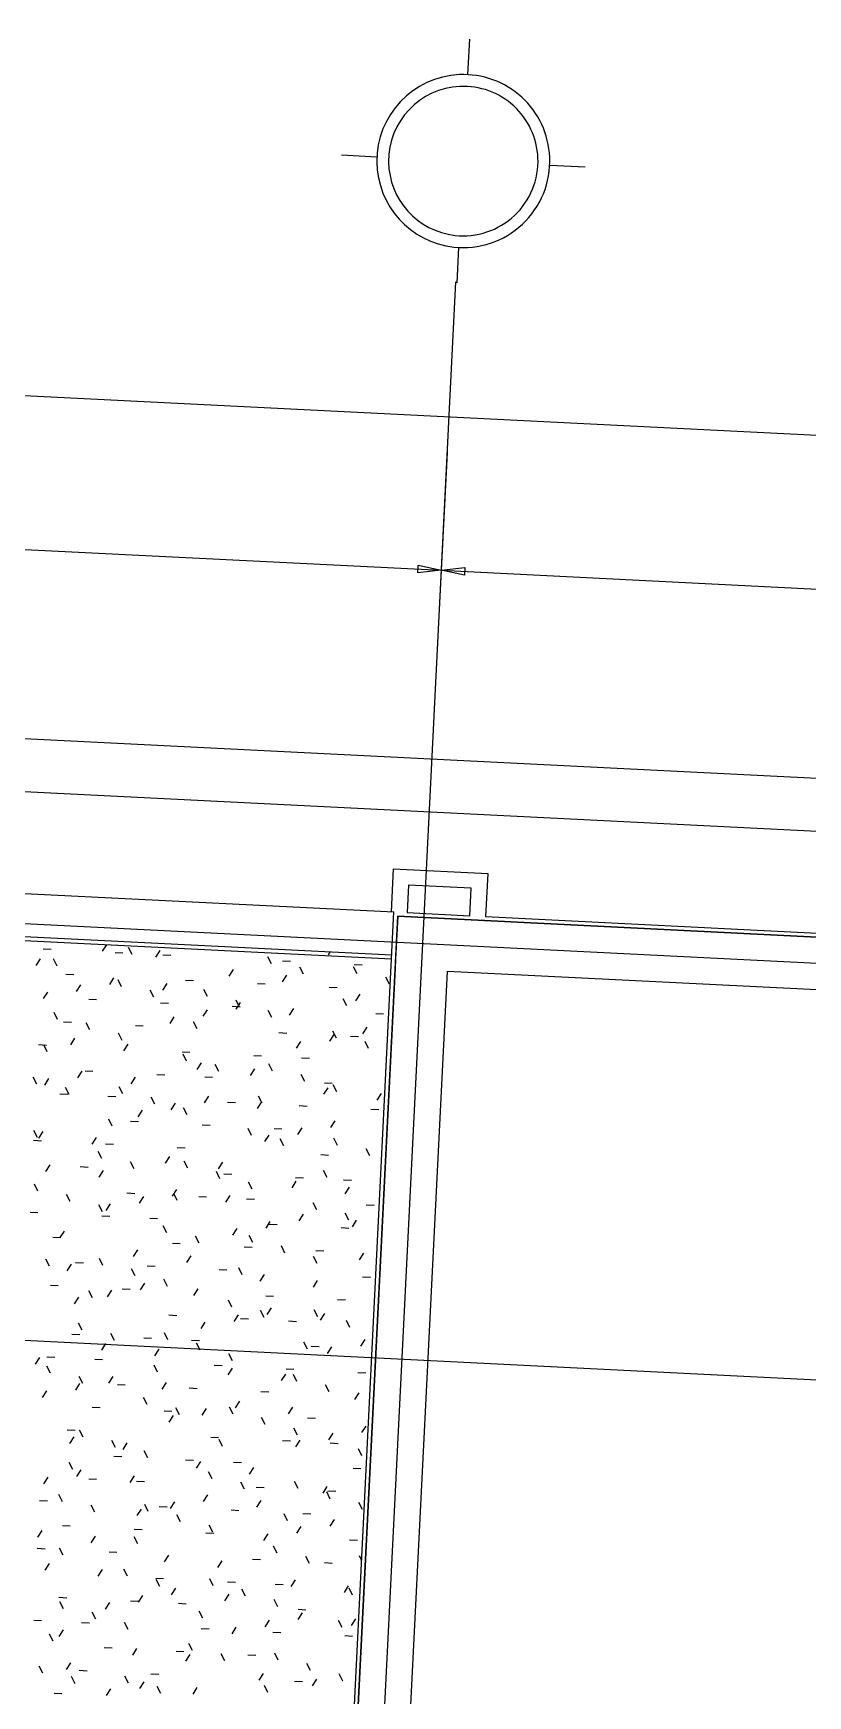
# Model space of a CAD drawing. Extents: x 549999 to 550212, y 1838161 to 1838467.
# Drawn here: x 550164.73 to 550167.68, y 1838355.09 to 1838361.44 of the extents above; entities that cross this region are included whole.
import ezdxf

# ---------------------------------------------------------------- set-up
doc = ezdxf.new("R2010")
doc.units = 0
for name, color, linetype in [('Level 15', 7, 'Continuous'), ('Level 18', 7, 'Continuous'), ('Level 19', 7, 'Continuous'), ('Level 20', 7, 'Continuous'), ('Level 27', 7, 'Continuous'), ('Level 36', 7, 'Continuous'), ('Level 4', 7, 'Continuous'), ('Level 8', 7, 'Continuous')]:
    doc.layers.add(name, color=color, linetype=linetype)

# ---------------------------------------------------------------- blocks, each defined once
blk = doc.blocks.new('FLOO13')
at = {"layer": 'Level 8'}
for p, q in [((1048.51, 1267.1), (-1101.49, 1267.1)), ((-1081.49, 1247.1), (1028.51, 1247.1))]:
    blk.add_line(p, q, dxfattribs=at)
blk = doc.blocks.new('GRID_3')
at = {"layer": 'Level 19'}
for p, q in [((0, 0.5169), (0, 0.3669)), ((-0.5169, 0), (-0.3669, 0)), ((0.5169, 0), (0.3669, 0)), ((0, -0.5169), (0, -0.3669))]:
    blk.add_line(p, q, dxfattribs=at)
for radius, start, end in [(0.3669, 86.59057, 185.41735), (0.3669, 3.40943, 86.59057), (0.3169, 86.59057, 185.41735), (0.3169, 3.40943, 86.59057), (0.3169, 275.41735, 3.40943), (0.3669, 275.41735, 3.40943), (0.3669, 185.41735, 275.41735), (0.3169, 185.41735, 275.41735)]:
    blk.add_arc((0, 0), radius, start, end, dxfattribs=at)

msp = doc.modelspace()

# ---------------------------------------------------------------- linework, layer by layer
at = {"layer": 'Level 15'}
for p, q in [((550164.7664, 1838357.943), (550164.7965, 1838357.9414)), ((550165.0079, 1838357.9591), (550164.9916, 1838357.9338)), ((550165.1052, 1838357.9214), (550165.0915, 1838357.9482)), ((550164.7551, 1838357.9047), (550164.7387, 1838357.8794)), ((550164.8194, 1838357.8776), (550164.8056, 1838357.9045)), ((550165.0404, 1838357.9293), (550165.0705, 1838357.9278)), ((550165.2112, 1838357.9367), (550165.1948, 1838357.9113)), ((550165.223, 1838357.9201), (550165.2531, 1838357.9186)), ((550165.6372, 1838357.8858), (550165.6234, 1838357.9127)), ((550165.6796, 1838357.8973), (550165.7098, 1838357.8958)), ((550165.8606, 1838357.9309), (550165.8541, 1838357.9209)), ((550165.9536, 1838357.8836), (550165.9837, 1838357.8821)), ((550164.8531, 1838357.8471), (550164.8833, 1838357.8456)), ((550165.0351, 1838357.8327), (550165.0187, 1838357.8073)), ((550165.0656, 1838357.7983), (550165.0518, 1838357.8251)), ((550165.3098, 1838357.8242), (550165.3399, 1838357.8227)), ((550165.4912, 1838357.8646), (550165.4748, 1838357.8393)), ((550165.6944, 1838357.8422), (550165.6781, 1838357.8169)), ((550165.7603, 1838357.8461), (550165.7465, 1838357.873)), ((550165.9648, 1838357.8482), (550165.951, 1838357.875)), ((550166.0878, 1838357.8085), (550166.0741, 1838357.8354)), ((550164.7823, 1838357.7783), (550164.7659, 1838357.753)), ((550164.9087, 1838357.8055), (550164.8923, 1838357.7801)), ((550164.9399, 1838357.7512), (550164.97, 1838357.7497)), ((550165.1886, 1838357.7586), (550165.1749, 1838357.7855)), ((550165.2383, 1838357.8103), (550165.222, 1838357.7849)), ((550165.3931, 1838357.7607), (550165.3793, 1838357.7875)), ((550165.5837, 1838357.8105), (550165.6139, 1838357.809)), ((550165.8577, 1838357.7968), (550165.8879, 1838357.7953)), ((550165.9251, 1838357.7251), (550165.9113, 1838357.752)), ((550165.9745, 1838357.7702), (550165.9581, 1838357.7448)), ((550164.8214, 1838357.6732), (550164.8077, 1838357.7)), ((550165.2139, 1838357.7375), (550165.244, 1838357.736)), ((550165.392, 1838357.711), (550165.3756, 1838357.6857)), ((550165.4879, 1838357.7238), (550165.518, 1838357.7223)), ((550165.5184, 1838357.7382), (550165.502, 1838357.7129)), ((550165.5162, 1838357.721), (550165.5024, 1838357.7479)), ((550165.6393, 1838357.6813), (550165.6255, 1838357.7082)), ((550165.7216, 1838357.7158), (550165.7052, 1838357.6904)), ((550166.0358, 1838357.6964), (550166.0659, 1838357.6949)), ((550164.844, 1838357.6644), (550164.8741, 1838357.6629)), ((550164.9445, 1838357.6335), (550164.9308, 1838357.6604)), ((550165.118, 1838357.6507), (550165.1481, 1838357.6492)), ((550165.2655, 1838357.6838), (550165.2492, 1838357.6585)), ((550165.3534, 1838357.6376), (550165.3397, 1838357.6644)), ((550165.6659, 1838357.6233), (550165.6961, 1838357.6218)), ((550165.8854, 1838357.602), (550165.8717, 1838357.6289)), ((550166.0017, 1838357.6437), (550165.9853, 1838357.6184)), ((550164.7481, 1838357.5777), (550164.7782, 1838357.5761)), ((550164.7818, 1838357.5501), (550164.768, 1838357.5769)), ((550164.8863, 1838357.6023), (550164.8699, 1838357.5769)), ((550165.0676, 1838357.5938), (550165.0538, 1838357.6207)), ((550165.0895, 1838357.5798), (550165.0731, 1838357.5545)), ((550165.7488, 1838357.5894), (550165.7324, 1838357.564)), ((550165.8752, 1838357.6166), (550165.8589, 1838357.5912)), ((550165.9399, 1838357.6096), (550165.9701, 1838357.6081)), ((550166.0085, 1838357.5624), (550165.9947, 1838357.5892)), ((550165.2961, 1838357.5503), (550165.3262, 1838357.5488)), ((550165.3138, 1838357.5145), (550165.3, 1838357.5414)), ((550165.3695, 1838357.5078), (550165.3532, 1838357.4824)), ((550165.4368, 1838357.4748), (550165.4231, 1838357.5017)), ((550165.57, 1838357.5366), (550165.6002, 1838357.5351)), ((550165.6413, 1838357.4769), (550165.6275, 1838357.5037)), ((550165.7527, 1838357.5274), (550165.7828, 1838357.5259)), ((550164.7421, 1838357.427), (550164.7283, 1838357.4539)), ((550164.787, 1838357.4486), (550164.7707, 1838357.4233)), ((550164.9135, 1838357.4758), (550164.8971, 1838357.4505)), ((550164.9262, 1838357.4772), (550164.9563, 1838357.4757)), ((550165.1167, 1838357.4534), (550165.1003, 1838357.4281)), ((550165.2002, 1838357.4635), (550165.2303, 1838357.462)), ((550165.3828, 1838357.4544), (550165.413, 1838357.4529)), ((550165.5728, 1838357.4854), (550165.5564, 1838357.46)), ((550165.7644, 1838357.4372), (550165.7506, 1838357.4641)), ((550165.8395, 1838357.4315), (550165.8696, 1838357.43)), ((550164.8303, 1838357.3904), (550164.8604, 1838357.3889)), ((550164.8652, 1838357.3873), (550164.8514, 1838357.4142)), ((550165.013, 1838357.3813), (550165.0431, 1838357.3798)), ((550165.0696, 1838357.3894), (550165.0559, 1838357.4162)), ((550165.1927, 1838357.3497), (550165.179, 1838357.3766)), ((550165.3967, 1838357.3814), (550165.3804, 1838357.356)), ((550165.6016, 1838357.3538), (550165.5879, 1838357.3807)), ((550165.8528, 1838357.4133), (550165.8364, 1838357.388)), ((550165.8875, 1838357.3976), (550165.8737, 1838357.4244)), ((550166.056, 1838357.3909), (550166.0397, 1838357.3655)), ((550165.1439, 1838357.327), (550165.1275, 1838357.3016)), ((550165.2703, 1838357.3542), (550165.2539, 1838357.3288)), ((550165.3158, 1838357.3101), (550165.302, 1838357.3369)), ((550165.4696, 1838357.3585), (550165.4997, 1838357.357)), ((550165.6, 1838357.3589), (550165.5836, 1838357.3336)), ((550165.7436, 1838357.3448), (550165.7737, 1838357.3433)), ((550166.0175, 1838357.3311), (550166.0477, 1838357.3296)), ((550164.7442, 1838357.2225), (550164.7304, 1838357.2494)), ((550164.7646, 1838357.2454), (550164.7482, 1838357.2201)), ((550165.03, 1838357.2663), (550165.0162, 1838357.2932)), ((550165.0997, 1838357.2854), (550165.1299, 1838357.2839)), ((550165.3737, 1838357.2717), (550165.4038, 1838357.2702)), ((550165.562, 1838357.2307), (550165.5482, 1838357.2576)), ((550165.6477, 1838357.258), (550165.6778, 1838357.2565)), ((550165.7536, 1838357.2597), (550165.7372, 1838357.2344)), ((550165.88, 1838357.2869), (550165.8636, 1838357.2616)), ((550164.7298, 1838357.2123), (550164.76, 1838357.2108)), ((550164.9678, 1838357.223), (550164.9515, 1838357.1976)), ((550165.0038, 1838357.1987), (550165.034, 1838357.1971)), ((550165.2778, 1838357.185), (550165.3079, 1838357.1834)), ((550165.6272, 1838357.2325), (550165.6108, 1838357.2072)), ((550165.6851, 1838357.1911), (550165.6713, 1838357.2179)), ((550165.8895, 1838357.1931), (550165.8757, 1838357.22)), ((550166.0126, 1838357.1534), (550165.9988, 1838357.1803)), ((550164.7918, 1838357.119), (550164.7754, 1838357.0936)), ((550164.9903, 1838357.1432), (550164.9766, 1838357.1701)), ((550165.1134, 1838357.1036), (550165.0996, 1838357.1304)), ((550165.2479, 1838357.1509), (550165.2315, 1838357.1256)), ((550165.3179, 1838357.1056), (550165.3041, 1838357.1325)), ((550165.4511, 1838357.1285), (550165.4347, 1838357.1032)), ((550165.8258, 1838357.1576), (550165.8559, 1838357.1561)), ((550164.9079, 1838357.1119), (550164.9381, 1838357.1104)), ((550164.995, 1838357.0966), (550164.9787, 1838357.0712)), ((550165.4409, 1838357.0659), (550165.4272, 1838357.0928)), ((550165.4559, 1838357.0845), (550165.486, 1838357.083)), ((550165.564, 1838357.0263), (550165.5503, 1838357.0531)), ((550165.7312, 1838357.0565), (550165.7148, 1838357.0311)), ((550165.7299, 1838357.0708), (550165.76, 1838357.0693)), ((550165.8498, 1838357.07), (550165.8361, 1838357.0969)), ((550165.9125, 1838357.0617), (550165.9427, 1838357.0602)), ((550164.7462, 1838357.0181), (550164.7324, 1838357.0449)), ((550164.8693, 1838356.9784), (550164.8555, 1838357.0053)), ((550165.086, 1838357.0114), (550165.1162, 1838357.0099)), ((550165.1486, 1838356.9973), (550165.1323, 1838356.972)), ((550165.2751, 1838357.0245), (550165.2587, 1838356.9992)), ((550165.2782, 1838356.9825), (550165.2644, 1838357.0094)), ((550165.36, 1838356.9977), (550165.3901, 1838356.9962)), ((550165.4783, 1838357.0021), (550165.4619, 1838356.9767)), ((550165.5427, 1838356.9886), (550165.5728, 1838356.9871)), ((550165.9344, 1838357.034), (550165.918, 1838357.0087)), ((550164.7162, 1838356.9384), (550164.7463, 1838356.9369)), ((550164.9924, 1838356.9388), (550164.9786, 1838356.9656)), ((550164.9901, 1838356.9247), (550165.0203, 1838356.9232)), ((550165.0222, 1838356.9701), (550165.0058, 1838356.9448)), ((550165.7583, 1838356.93), (550165.742, 1838356.9047)), ((550165.8102, 1838356.9469), (550165.7964, 1838356.9738)), ((550165.9333, 1838356.9073), (550165.9195, 1838356.9341)), ((550165.9993, 1838356.9658), (550166.0294, 1838356.9643)), ((550164.8462, 1838356.8661), (550164.8298, 1838356.8408)), ((550165.1728, 1838356.9155), (550165.2029, 1838356.914)), ((550165.2385, 1838356.8594), (550165.2248, 1838356.8863)), ((550165.5055, 1838356.8757), (550165.4891, 1838356.8503)), ((550165.6319, 1838356.9029), (550165.6155, 1838356.8775)), ((550165.6294, 1838356.8927), (550165.6595, 1838356.8912)), ((550165.9034, 1838356.879), (550165.9335, 1838356.8775)), ((550165.9616, 1838356.9076), (550165.9452, 1838356.8823)), ((550164.8029, 1838356.8425), (550164.8331, 1838356.841)), ((550165.2595, 1838356.8197), (550165.2897, 1838356.8181)), ((550165.3616, 1838356.8198), (550165.3478, 1838356.8466)), ((550165.5335, 1838356.806), (550165.5637, 1838356.8044)), ((550165.5661, 1838356.8218), (550165.5523, 1838356.8487)), ((550165.6891, 1838356.7821), (550165.6754, 1838356.809)), ((550164.7899, 1838356.7323), (550164.7762, 1838356.7591)), ((550164.8734, 1838356.7397), (550164.857, 1838356.7144)), ((550164.8897, 1838356.7466), (550164.9198, 1838356.7451)), ((550164.9944, 1838356.7343), (550164.9806, 1838356.7612)), ((550165.1262, 1838356.7941), (550165.1098, 1838356.7687)), ((550165.1637, 1838356.7329), (550165.1938, 1838356.7314)), ((550165.3295, 1838356.7717), (550165.3131, 1838356.7463)), ((550165.8122, 1838356.7425), (550165.7985, 1838356.7693)), ((550165.8075, 1838356.7923), (550165.8376, 1838356.7908)), ((550165.9888, 1838356.7812), (550165.9724, 1838356.7559)), ((550165.1175, 1838356.6946), (550165.1037, 1838356.7215)), ((550165.2406, 1838356.655), (550165.2268, 1838356.6818)), ((550165.4376, 1838356.7192), (550165.4678, 1838356.7177)), ((550165.5264, 1838356.6987), (550165.5126, 1838356.7256)), ((550165.6095, 1838356.6996), (550165.5931, 1838356.6743)), ((550165.8127, 1838356.6772), (550165.7963, 1838356.6519)), ((550165.9856, 1838356.6918), (550166.0157, 1838356.6903)), ((550164.7938, 1838356.6598), (550164.8239, 1838356.6583)), ((550164.9006, 1838356.6133), (550164.8842, 1838356.5879)), ((550164.9547, 1838356.6112), (550164.941, 1838356.6381)), ((550165.027, 1838356.6405), (550165.0106, 1838356.6151)), ((550165.0678, 1838356.6461), (550165.0979, 1838356.6446)), ((550165.1534, 1838356.6677), (550165.137, 1838356.6423)), ((550165.3566, 1838356.6452), (550165.3403, 1838356.6199)), ((550165.6157, 1838356.6187), (550165.6459, 1838356.6172)), ((550165.2458, 1838356.5457), (550165.276, 1838356.5442)), ((550165.4867, 1838356.5756), (550165.473, 1838356.6025)), ((550165.5103, 1838356.546), (550165.4939, 1838356.5207)), ((550165.6098, 1838356.536), (550165.5961, 1838356.5628)), ((550165.6367, 1838356.5732), (550165.6203, 1838356.5479)), ((550165.8143, 1838356.538), (550165.8005, 1838356.5649)), ((550165.8399, 1838356.5508), (550165.8235, 1838356.5254)), ((550165.8897, 1838356.605), (550165.9198, 1838356.6035)), ((550164.9151, 1838356.4881), (550164.9013, 1838356.515)), ((550165.3838, 1838356.5188), (550165.3675, 1838356.4935)), ((550165.5198, 1838356.532), (550165.55, 1838356.5305)), ((550165.7025, 1838356.5228), (550165.7326, 1838356.5213)), ((550165.9374, 1838356.4984), (550165.9236, 1838356.5252)), ((550164.876, 1838356.4726), (550164.9061, 1838356.4711)), ((550165.0046, 1838356.4372), (550164.9882, 1838356.4119)), ((550165.0382, 1838356.4485), (550165.0244, 1838356.4753)), ((550165.15, 1838356.4589), (550165.1801, 1838356.4574)), ((550165.2426, 1838356.4505), (550165.2289, 1838356.4774)), ((550165.3326, 1838356.4498), (550165.3627, 1838356.4483)), ((550165.3657, 1838356.4109), (550165.3519, 1838356.4377)), ((550165.7746, 1838356.4149), (550165.7608, 1838356.4418)), ((550165.7892, 1838356.427), (550165.8194, 1838356.4254)), ((550165.8671, 1838356.4243), (550165.8507, 1838356.399)), ((550165.9935, 1838356.4515), (550165.9772, 1838356.4262)), ((550164.7517, 1838356.3829), (550164.7353, 1838356.3575)), ((550164.7801, 1838356.3858), (550164.8102, 1838356.3843)), ((550164.9627, 1838356.3767), (550164.9929, 1838356.3752)), ((550165.2029, 1838356.3274), (550165.1892, 1838356.3543)), ((550165.2078, 1838356.4148), (550165.1914, 1838356.3895)), ((550165.4194, 1838356.3539), (550165.4495, 1838356.3524)), ((550165.4888, 1838356.3712), (550165.475, 1838356.398)), ((550164.794, 1838356.3234), (550164.7803, 1838356.3502)), ((550164.9171, 1838356.2837), (550164.9034, 1838356.3105)), ((550165.0317, 1838356.3108), (550165.0154, 1838356.2855)), ((550165.4878, 1838356.3428), (550165.4715, 1838356.3174)), ((550165.6911, 1838356.3204), (550165.6747, 1838356.295)), ((550165.6933, 1838356.3402), (550165.7235, 1838356.3387)), ((550165.7349, 1838356.2919), (550165.7212, 1838356.3187)), ((550165.9673, 1838356.3265), (550165.9975, 1838356.325)), ((550164.7789, 1838356.2564), (550164.7625, 1838356.2311)), ((550164.9053, 1838356.2836), (550164.889, 1838356.2583)), ((550165.0495, 1838356.2808), (550165.0796, 1838356.2793)), ((550165.1633, 1838356.2044), (550165.1495, 1838356.2312)), ((550165.235, 1838356.2884), (550165.2186, 1838356.263)), ((550165.3235, 1838356.2671), (550165.3536, 1838356.2656)), ((550165.5975, 1838356.2534), (550165.6276, 1838356.2519)), ((550165.858, 1838356.2522), (550165.8443, 1838356.2791)), ((550165.9711, 1838356.2483), (550165.9547, 1838356.223)), ((550164.9536, 1838356.1941), (550164.9837, 1838356.1926)), ((550165.2276, 1838356.1804), (550165.2577, 1838356.1789)), ((550165.2622, 1838356.162), (550165.2458, 1838356.1366)), ((550165.2864, 1838356.1647), (550165.2726, 1838356.1915)), ((550165.3886, 1838356.1892), (550165.3722, 1838356.1638)), ((550165.4908, 1838356.1667), (550165.4771, 1838356.1936)), ((550165.515, 1838356.2164), (550165.4986, 1838356.191)), ((550165.7183, 1838356.1939), (550165.7019, 1838356.1686)), ((550164.8577, 1838356.1073), (550164.8879, 1838356.1058)), ((550164.9192, 1838356.0792), (550164.9054, 1838356.1061)), ((550165.6139, 1838356.1271), (550165.6001, 1838356.1539)), ((550165.737, 1838356.0874), (550165.7232, 1838356.1143)), ((550165.7755, 1838356.153), (550165.8057, 1838356.1515)), ((550165.9983, 1838356.1219), (550165.9819, 1838356.0965)), ((550166.0091, 1838356.1579), (550166.0091, 1838356.158)), ((550164.8829, 1838356.0804), (550164.8665, 1838356.0551)), ((550165.0422, 1838356.0396), (550165.0285, 1838356.0664)), ((550165.0861, 1838356.058), (550165.0698, 1838356.0326)), ((550165.4057, 1838356.0799), (550165.4358, 1838356.0784)), ((550165.4512, 1838356.0437), (550165.4374, 1838356.0705)), ((550165.6796, 1838356.0662), (550165.7098, 1838356.0647)), ((550165.7454, 1838356.0675), (550165.7291, 1838356.0422)), ((550165.8719, 1838356.0947), (550165.8555, 1838356.0693)), ((550165.8623, 1838356.0571), (550165.8924, 1838356.0556)), ((550165.9832, 1838356.0081), (550165.9694, 1838356.0349)), ((550164.8795, 1838355.9561), (550164.8657, 1838355.983)), ((550165.0358, 1838356.0068), (550165.0659, 1838356.0053)), ((550165.1653, 1838355.9999), (550165.1516, 1838356.0268)), ((550165.3098, 1838355.9932), (550165.3399, 1838355.9916)), ((550165.3662, 1838355.9859), (550165.3498, 1838355.9606)), ((550165.4924, 1838355.984), (550165.5226, 1838355.9825)), ((550164.7837, 1838355.9268), (550164.7673, 1838355.9014)), ((550164.9101, 1838355.954), (550164.8937, 1838355.9286)), ((550164.9399, 1838355.9201), (550164.97, 1838355.9186)), ((550165.1133, 1838355.9315), (550165.0969, 1838355.9062)), ((550165.1226, 1838355.911), (550165.1527, 1838355.9095)), ((550165.4115, 1838355.9206), (550165.3977, 1838355.9474)), ((550165.5694, 1838355.9635), (550165.553, 1838355.9382)), ((550165.739, 1838355.883), (550165.7253, 1838355.9098)), ((550165.9491, 1838355.9612), (550165.9792, 1838355.9597)), ((550164.8398, 1838355.8331), (550164.8261, 1838355.8599)), ((550165.3934, 1838355.8595), (550165.377, 1838355.8342)), ((550165.5346, 1838355.8809), (550165.5208, 1838355.9078)), ((550165.5792, 1838355.8881), (550165.6093, 1838355.8866)), ((550165.8494, 1838355.8915), (550165.8331, 1838355.8661)), ((550165.8621, 1838355.8433), (550165.8484, 1838355.8701)), ((550165.8532, 1838355.8744), (550165.8833, 1838355.8729)), ((550164.7527, 1838355.8379), (550164.7828, 1838355.8364)), ((550164.9629, 1838355.7934), (550164.9492, 1838355.8203)), ((550165.1405, 1838355.8051), (550165.1241, 1838355.7798)), ((550165.1674, 1838355.7954), (550165.1536, 1838355.8223)), ((550165.2093, 1838355.8151), (550165.2395, 1838355.8136)), ((550165.2669, 1838355.8323), (550165.2506, 1838355.807)), ((550165.2905, 1838355.7558), (550165.2767, 1838355.7826)), ((550165.4833, 1838355.8014), (550165.5134, 1838355.7999)), ((550165.5966, 1838355.8371), (550165.5802, 1838355.8117)), ((550165.6994, 1838355.7599), (550165.6856, 1838355.7867)), ((550165.7573, 1838355.7877), (550165.7874, 1838355.7862)), ((550165.9852, 1838355.8036), (550165.9714, 1838355.8305)), ((550164.7612, 1838355.7236), (550164.7449, 1838355.6982)), ((550164.8395, 1838355.742), (550164.8696, 1838355.7405)), ((550165.1134, 1838355.7283), (550165.1436, 1838355.7268)), ((550165.4135, 1838355.7161), (550165.3998, 1838355.743)), ((550165.7502, 1838355.7378), (550165.7338, 1838355.7125)), ((550165.8766, 1838355.765), (550165.8603, 1838355.7397)), ((550164.7436, 1838355.6552), (550164.7737, 1838355.6537)), ((550164.8419, 1838355.6286), (550164.8281, 1838355.6555)), ((550164.9645, 1838355.7011), (550164.9481, 1838355.6758)), ((550165.1277, 1838355.6724), (550165.1139, 1838355.6992)), ((550165.3874, 1838355.7146), (550165.4175, 1838355.7131)), ((550165.6238, 1838355.7107), (550165.6074, 1838355.6853)), ((550165.6597, 1838355.6368), (550165.6459, 1838355.6636)), ((550165.9354, 1838355.6872), (550165.9655, 1838355.6857)), ((550164.7884, 1838355.5971), (550164.7721, 1838355.5718)), ((550165.0175, 1838355.6415), (550165.0477, 1838355.64)), ((550165.2445, 1838355.6291), (550165.2281, 1838355.6037)), ((550165.4477, 1838355.6067), (550165.4314, 1838355.5813)), ((550165.5655, 1838355.6142), (550165.5956, 1838355.6126)), ((550165.7828, 1838355.5971), (550165.769, 1838355.624)), ((550165.8395, 1838355.6005), (550165.8696, 1838355.5989)), ((550165.9817, 1838355.61), (550165.9735, 1838355.626)), ((550164.9917, 1838355.5747), (550164.9753, 1838355.5494)), ((550165.088, 1838355.5493), (550165.0743, 1838355.5761)), ((550165.1956, 1838355.5411), (550165.2258, 1838355.5396)), ((550165.2111, 1838355.5096), (550165.1974, 1838355.5365)), ((550165.4156, 1838355.5117), (550165.4018, 1838355.5385)), ((550165.4696, 1838355.5274), (550165.4997, 1838355.5259)), ((550165.7278, 1838355.5346), (550165.7114, 1838355.5093)), ((550164.8258, 1838355.468), (550164.8559, 1838355.4665)), ((550165.1453, 1838355.4755), (550165.1289, 1838355.4501)), ((550165.2717, 1838355.5027), (550165.2553, 1838355.4773)), ((550165.4749, 1838355.4802), (550165.4586, 1838355.4549)), ((550165.5387, 1838355.472), (550165.5249, 1838355.4988)), ((550165.6523, 1838355.5183), (550165.6824, 1838355.5168)), ((550165.931, 1838355.5122), (550165.9146, 1838355.4868)), ((550165.9476, 1838355.4761), (550165.9338, 1838355.5029)), ((550164.8439, 1838355.4242), (550164.8302, 1838355.451)), ((550164.967, 1838355.3845), (550164.9532, 1838355.4113)), ((550165.0189, 1838355.4483), (550165.0025, 1838355.4229)), ((550165.0997, 1838355.4543), (550165.1299, 1838355.4528)), ((550165.2824, 1838355.4452), (550165.3125, 1838355.4437)), ((550165.3759, 1838355.3886), (550165.3622, 1838355.4154)), ((550165.6617, 1838355.4323), (550165.648, 1838355.4592)), ((550165.755, 1838355.4082), (550165.7386, 1838355.3828)), ((550165.739, 1838355.4224), (550165.7692, 1838355.4209)), ((550164.7299, 1838355.3813), (550164.76, 1838355.3798)), ((550164.8428, 1838355.3443), (550164.8264, 1838355.3189)), ((550164.9125, 1838355.3721), (550164.9427, 1838355.3706)), ((550165.0901, 1838355.3448), (550165.0763, 1838355.3717)), ((550165.3691, 1838355.3493), (550165.3993, 1838355.3478)), ((550165.5021, 1838355.3538), (550165.4858, 1838355.3285)), ((550165.6285, 1838355.381), (550165.6122, 1838355.3557)), ((550165.9079, 1838355.353), (550165.8941, 1838355.3799)), ((550165.9582, 1838355.3858), (550165.9418, 1838355.3604)), ((550164.8043, 1838355.3011), (550164.7905, 1838355.3279)), ((550164.9993, 1838355.2762), (550165.0294, 1838355.2747)), ((550165.3363, 1838355.2655), (550165.3225, 1838355.2923)), ((550165.6431, 1838355.3356), (550165.6733, 1838355.3341)), ((550165.9171, 1838355.3219), (550165.9472, 1838355.3204)), ((550164.87, 1838355.2179), (550164.8536, 1838355.1925)), ((550165.1229, 1838355.2722), (550165.1065, 1838355.2469)), ((550165.2733, 1838355.2625), (550165.3034, 1838355.261)), ((550165.3261, 1838355.2498), (550165.3097, 1838355.2245)), ((550165.4593, 1838355.2258), (550165.4456, 1838355.2527)), ((550165.5472, 1838355.2488), (550165.5774, 1838355.2473)), ((550165.6638, 1838355.2279), (550165.65, 1838355.2547)), ((550165.7869, 1838355.1882), (550165.7731, 1838355.2151)), ((550164.7646, 1838355.178), (550164.7508, 1838355.2048)), ((550164.8877, 1838355.1383), (550164.8739, 1838355.1652)), ((550164.9034, 1838355.1895), (550164.9335, 1838355.188)), ((550165.0921, 1838355.1404), (550165.0784, 1838355.1672)), ((550165.1774, 1838355.1758), (550165.2075, 1838355.1743)), ((550165.6061, 1838355.1778), (550165.5897, 1838355.1524)), ((550165.7253, 1838355.1484), (550165.7555, 1838355.1469)), ((550165.8094, 1838355.1553), (550165.793, 1838355.13)), ((550165.91, 1838355.1485), (550165.8962, 1838355.1754)), ((550164.8075, 1838355.1027), (550164.8376, 1838355.1012)), ((550165.0236, 1838355.1186), (550165.0072, 1838355.0933)), ((550165.15, 1838355.1458), (550165.1337, 1838355.1205)), ((550165.2152, 1838355.1007), (550165.2015, 1838355.1276)), ((550165.3533, 1838355.1234), (550165.3369, 1838355.098)), ((550165.6241, 1838355.1048), (550165.6104, 1838355.1316))]:
    msp.add_line(p, q, dxfattribs=at)
at = {"layer": 'Level 18'}
for p, q in [((550166.3407, 1838360.4885), (550165.2798, 1838339.2671)), ((550155.428, 1838358.5025), (550184.5614, 1838357.046))]:
    msp.add_line(p, q, dxfattribs=at)
at = {"layer": 'Level 20'}
for p, q in [((550157.526, 1838360.4133), (550178.9992, 1838359.3398)), ((550166.3082, 1838359.8376), (550166.2783, 1838359.2384)), ((550166.3082, 1838359.8376), (550166.2783, 1838359.2384)), ((550160.2932, 1838359.6878), (550166.2857, 1838359.3882)), ((550166.2857, 1838359.3882), (550170.7801, 1838359.1635))]:
    msp.add_line(p, q, dxfattribs=at)
for points in [[(550166.1973, 1838359.4076), (550166.2857, 1838359.3882), (550166.1958, 1838359.3778)], [(550166.3742, 1838359.3689), (550166.2857, 1838359.3882), (550166.3757, 1838359.3986)]]:
    msp.add_lwpolyline(points, close=True, dxfattribs=at)
at = {"layer": 'Level 27'}
for p, q in [((550166.1196, 1838358.0681), (550166.1114, 1838357.9033)), ((550170.7139, 1838357.8384), (550166.1196, 1838358.0681)), ((550166.1114, 1838357.9033), (550166.1096, 1838357.8684)), ((550166.1096, 1838357.8684), (550165.9249, 1838354.173)), ((550166.1246, 1838354.163), (550166.3094, 1838357.8584)), ((550166.3094, 1838357.8584), (550170.604, 1838357.6437))]:
    msp.add_line(p, q, dxfattribs=at)
at = {"layer": 'Level 36'}
msp.add_line((550155.568, 1838356.9056), (550184.6094, 1838355.4538), dxfattribs=at)
at = {"layer": 'Level 4'}
for p, q in [((550158.0155, 1838358.4883), (550166.1054, 1838358.0838)), ((550166.0964, 1838357.9041), (550158.7506, 1838358.2713)), ((550166.0954, 1838358.0843), (550166.1036, 1838358.2491)), ((550166.1036, 1838358.2491), (550166.4632, 1838358.2312)), ((550166.4632, 1838358.2312), (550166.455, 1838358.0664)), ((550166.1606, 1838358.1862), (550166.1553, 1838358.0813)), ((550166.4003, 1838358.1742), (550166.1606, 1838358.1862)), ((550166.395, 1838358.0694), (550166.4003, 1838358.1742)), ((550165.8992, 1838353.959), (550166.1054, 1838358.0838)), ((550165.9149, 1838353.9732), (550166.1196, 1838358.0681)), ((550166.1196, 1838358.0681), (550170.7139, 1838357.8384)), ((550166.1553, 1838358.0813), (550166.395, 1838358.0694)), ((550166.455, 1838358.0664), (550177.1216, 1838357.5331))]:
    msp.add_line(p, q, dxfattribs=at)
at = {"layer": 'Level 8'}
msp.add_line((550166.0971, 1838357.919), (550158.172, 1838358.3152), dxfattribs=at)

# ---------------------------------------------------------------- block references
at = {"layer": 'Level 19', "xscale": 0.9000000000000004, "yscale": 0.9, "rotation": 177.13800620795936}
msp.add_blockref('GRID_3', (550166.37, 1838360.95), dxfattribs=at)
at = {"layer": 'Level 8', "xscale": 0.010000000000000004, "yscale": 0.01, "rotation": -2.8619937920406366}
msp.add_blockref('FLOO13', (550167.84, 1838345.9), dxfattribs=at)

doc.saveas('drawing.dxf')
